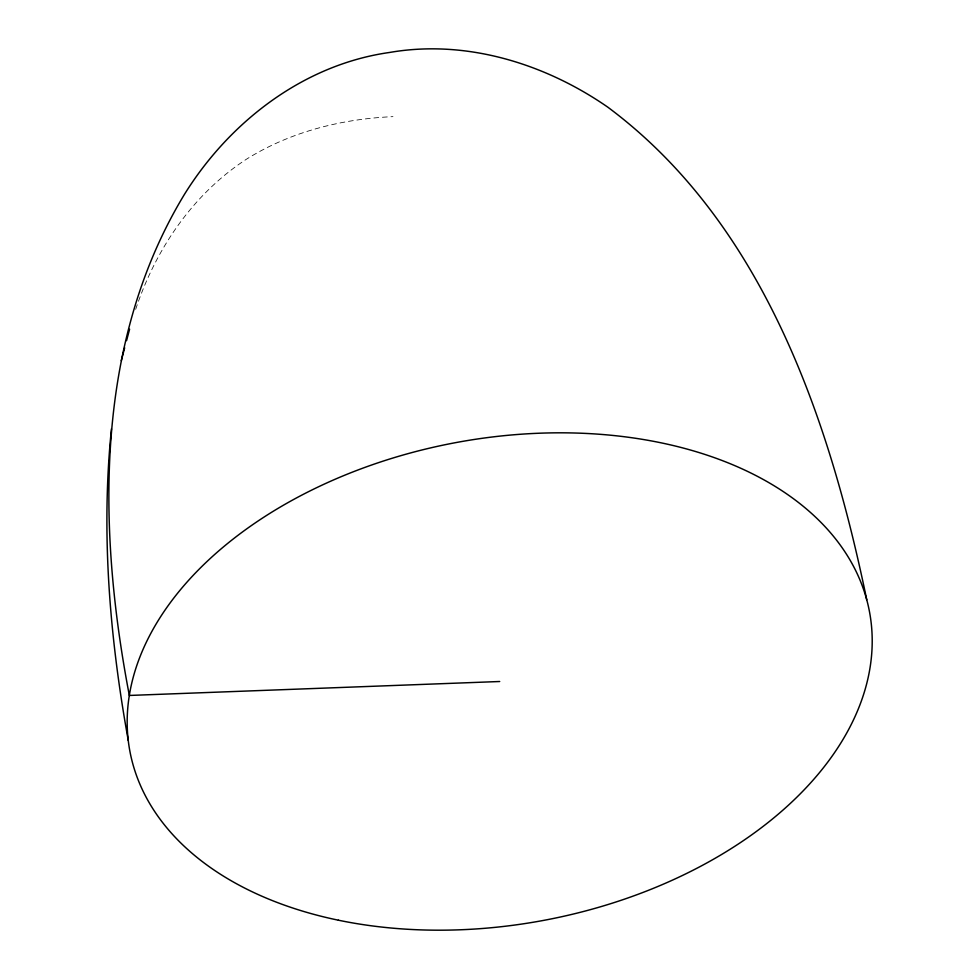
<?xml version="1.0" encoding="UTF-8"?>
<svg xmlns="http://www.w3.org/2000/svg" width="979" height="979" viewBox="0 0 979 979"><rect width="100%" height="100%" fill="white"/><g stroke="black" fill="none" stroke-linecap="round" stroke-linejoin="round"><path stroke-width="0.73" stroke-dasharray="4.89 3.67" d="M135.677 309.364C155.575 249.29 192.924 194.026 246.463 159.198C290.322 131.761 341.622 118.924 392.971 116.648"/><path stroke-width="1.47" d="M111.459 428.826C100.837 532.76 109.746 637.867 128.261 740.405M866.745 599.772C829.176 417.911 762.69 222.466 607.788 107.152C544.924 63.574 466.126 39.197 389.666 52.45C303.735 64.528 229.71 121.653 184.603 194.111C93.788 343.592 97.521 529.113 129.338 695.457L499.706 681.506M121.261 360.676L124.663 347.802M126.56 340.643L129.595 329.189M338.379 920.199A376.315 242.89 -10.7 0 0 871.139 622.607A376.315 242.89 -10.7 0 0 289.576 501.713A376.315 242.89 -10.7 0 0 338.379 920.199"/></g></svg>
